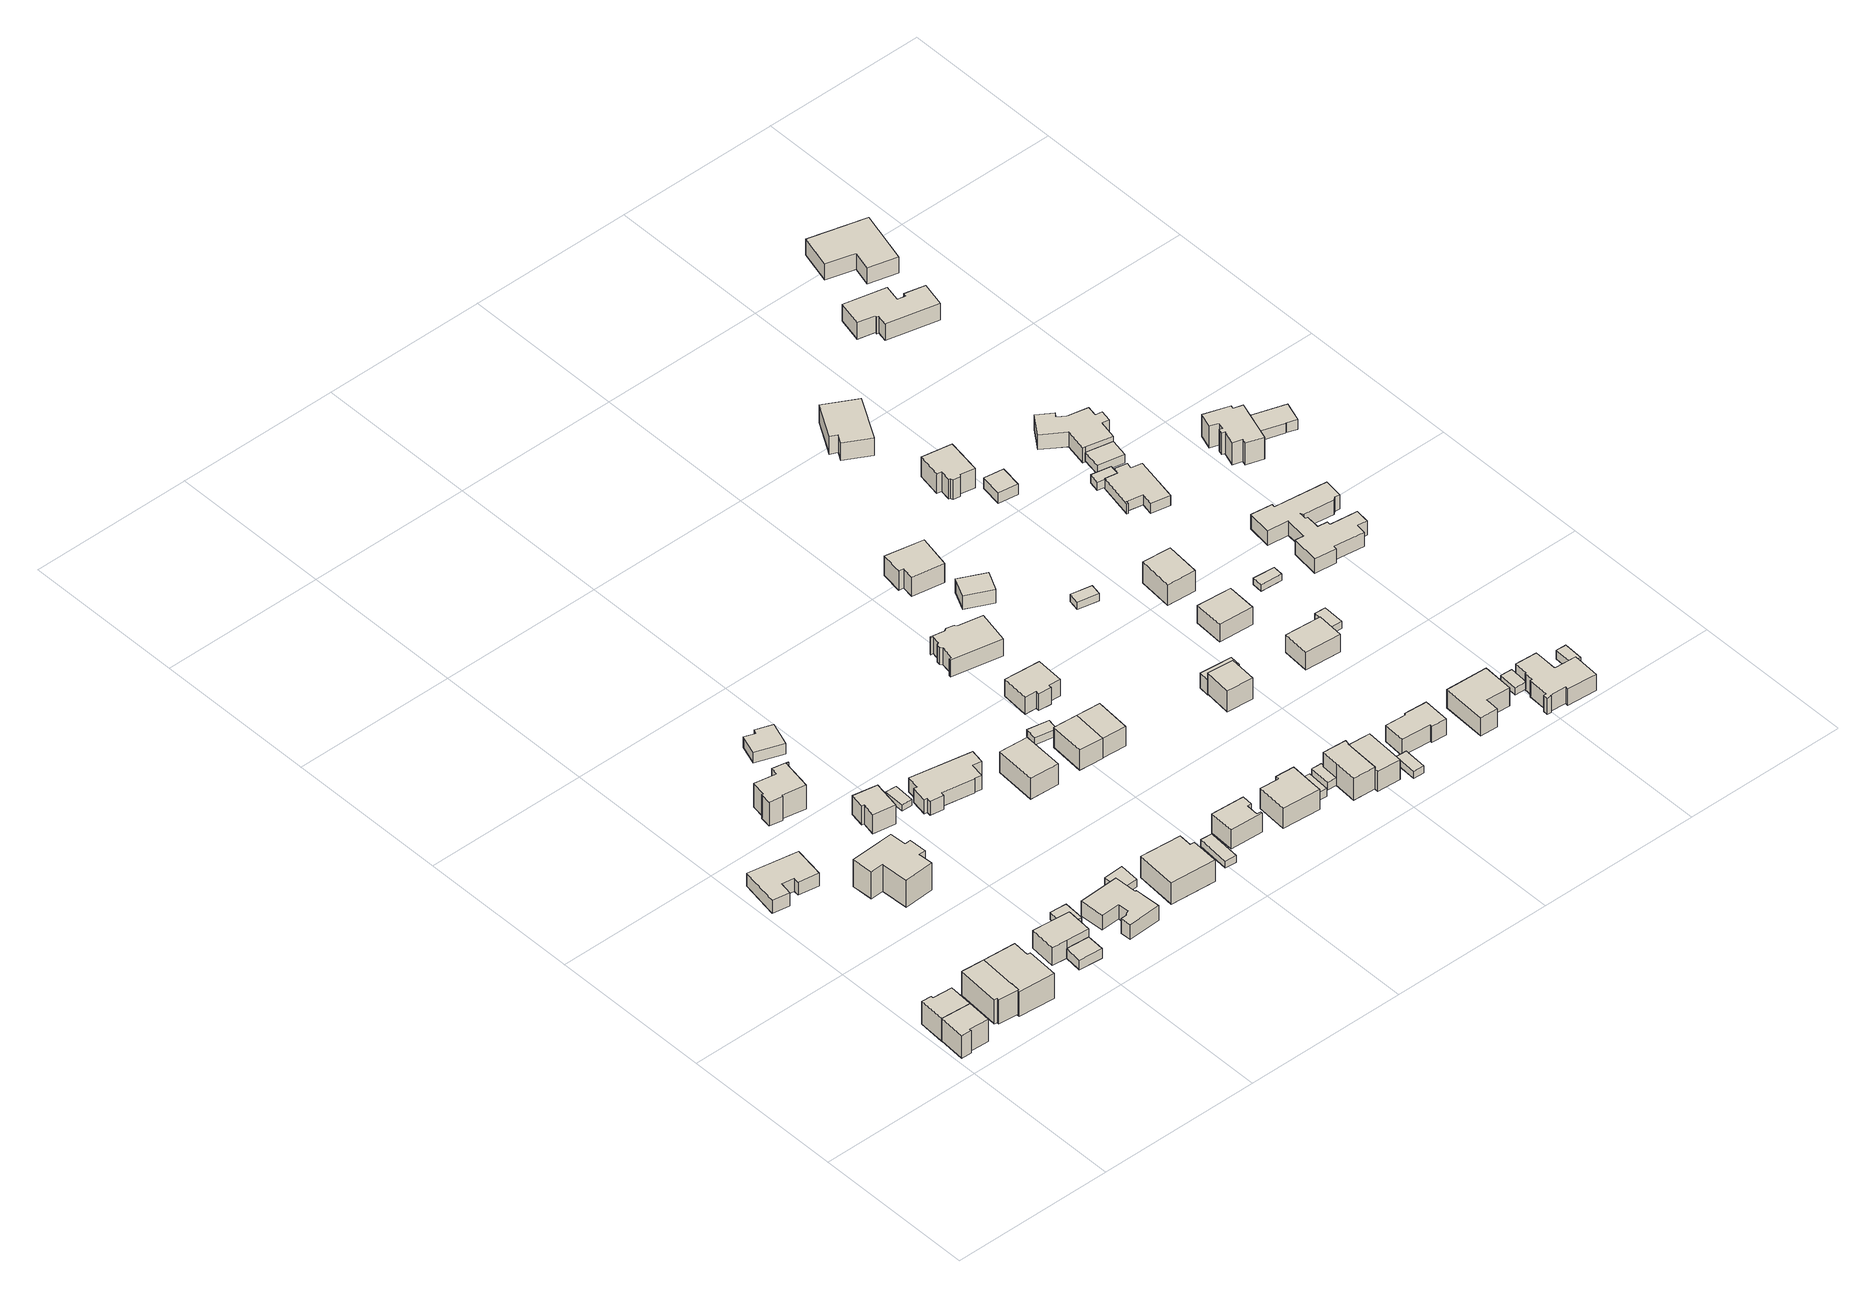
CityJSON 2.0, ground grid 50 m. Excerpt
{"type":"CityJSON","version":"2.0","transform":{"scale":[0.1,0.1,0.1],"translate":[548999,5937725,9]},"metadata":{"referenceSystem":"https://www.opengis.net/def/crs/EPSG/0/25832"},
"CityObjects":{
"building1":{"type":"Building","attributes":{"Gemeindeschluessel":"02200227","Geometrietyp2DReferenz":"3000","BezugspunktDach":"2000","function":"31001_1010","measuredHeight":11.32,"storeysAboveGround":1},"address":[{"country":"Germany","locality":"Hamburg","thoroughfareNumber":"87a","thoroughfareName":"Rheingoldweg","postcode":"22559"}],"geometry":[{"type":"Solid","lod":"1","boundaries":[[[[0,1,2,3,4,5]],[[6,7,8,9,10,11]],[[4,6,11,5]],[[3,7,6,4]],[[2,8,7,3]],[[1,9,8,2]],[[0,10,9,1]],[[5,11,10,0]]]]}]},
"building2":{"type":"Building","attributes":{"Gemeindeschluessel":"02200227","Geometrietyp2DReferenz":"3000","BezugspunktDach":"2000","function":"31001_1010","measuredHeight":11.31,"storeysAboveGround":1},"address":[{"country":"Germany","locality":"Hamburg","thoroughfareNumber":"87","thoroughfareName":"Rheingoldweg","postcode":"22559"}],"geometry":[{"type":"Solid","lod":"1","boundaries":[[[[12,13,14,15,16,17]],[[9,18,19,20,21,10]],[[16,9,10,17]],[[15,18,9,16]],[[14,19,18,15]],[[13,20,19,14]],[[12,21,20,13]],[[17,10,21,12]]]]}]},
"building3":{"type":"Building","attributes":{"Gemeindeschluessel":"02200227","Geometrietyp2DReferenz":"3000","BezugspunktDach":"2000","function":"31001_1010","measuredHeight":8.29,"storeysAboveGround":2},"address":[{"country":"Germany","locality":"Hamburg","thoroughfareNumber":"85","thoroughfareName":"Rheingoldweg","postcode":"22559"}],"geometry":[{"type":"Solid","lod":"1","boundaries":[[[[22,23,24,25,26,27,28,29,30,31]],[[32,33,34,35,36,37,38,39,40,41]],[[30,32,41,31]],[[29,33,32,30]],[[28,34,33,29]],[[27,35,34,28]],[[26,36,35,27]],[[25,37,36,26]],[[24,38,37,25]],[[23,39,38,24]],[[22,40,39,23]],[[31,41,40,22]]]]}]},
"building4":{"type":"Building","attributes":{"Gemeindeschluessel":"02200227","Geometrietyp2DReferenz":"3000","BezugspunktDach":"2000","function":"31001_1010","measuredHeight":8.55,"storeysAboveGround":2},"address":[{"country":"Germany","locality":"Hamburg","thoroughfareNumber":"85a","thoroughfareName":"Rheingoldweg","postcode":"22559"}],"geometry":[{"type":"Solid","lod":"1","boundaries":[[[[42,43,44,45,46,47,48,49,50,51]],[[38,37,36,35,34,52,53,54,55,56]],[[50,38,56,51]],[[49,37,38,50]],[[48,36,37,49]],[[47,35,36,48]],[[46,34,35,47]],[[45,52,34,46]],[[44,53,52,45]],[[43,54,53,44]],[[42,55,54,43]],[[51,56,55,42]]]]}]},
"building5":{"type":"Building","attributes":{"Gemeindeschluessel":"02200227","Geometrietyp2DReferenz":"3000","BezugspunktDach":"2000","function":"31001_1010","measuredHeight":5.86,"storeysAboveGround":1},"address":[{"country":"Germany","locality":"Hamburg","thoroughfareNumber":"86","thoroughfareName":"Rheingoldweg","postcode":"22559"}],"geometry":[{"type":"Solid","lod":"1","boundaries":[[[[57,58,59,60,61,62,63,64]],[[65,66,67,68,69,70,71,72]],[[63,65,72,64]],[[62,66,65,63]],[[61,67,66,62]],[[60,68,67,61]],[[59,69,68,60]],[[58,70,69,59]],[[57,71,70,58]],[[64,72,71,57]]]]}]},
"building6":{"type":"Building","attributes":{"Gemeindeschluessel":"02200227","Geometrietyp2DReferenz":"3000","BezugspunktDach":"2000","function":"31001_1010","measuredHeight":10.45,"storeysAboveGround":2},"address":[{"country":"Germany","locality":"Hamburg","thoroughfareNumber":"84","thoroughfareName":"Rheingoldweg","postcode":"22559"}],"geometry":[{"type":"Solid","lod":"1","boundaries":[[[[73,74,75,76,77,78,79,80,81,82]],[[83,84,85,86,87,88,89,90,91,92]],[[81,83,92,82]],[[80,84,83,81]],[[79,85,84,80]],[[78,86,85,79]],[[77,87,86,78]],[[76,88,87,77]],[[75,89,88,76]],[[74,90,89,75]],[[73,91,90,74]],[[82,92,91,73]]]]}]},
"building7":{"type":"Building","attributes":{"Gemeindeschluessel":"02200227","Geometrietyp2DReferenz":"3000","BezugspunktDach":"2000","function":"31001_1010","measuredHeight":3.33,"storeysAboveGround":1},"address":[{"country":"Germany","locality":"Hamburg","thoroughfareName":"Rheingoldweg","postcode":"22559"}],"geometry":[{"type":"Solid","lod":"1","boundaries":[[[[93,94,95,96]],[[97,98,99,100]],[[95,97,100,96]],[[94,98,97,95]],[[93,99,98,94]],[[96,100,99,93]]]]}]},
"building8":{"type":"Building","attributes":{"Gemeindeschluessel":"02200227","Geometrietyp2DReferenz":"3000","BezugspunktDach":"2000","function":"31001_1010","measuredHeight":8.86,"storeysAboveGround":1},"address":[{"country":"Germany","locality":"Hamburg","thoroughfareNumber":"83","thoroughfareName":"Rheingoldweg","postcode":"22559"}],"geometry":[{"type":"Solid","lod":"1","boundaries":[[[[101,102,103,94,93,104]],[[105,106,107,108,109,110]],[[93,105,110,104]],[[94,106,105,93]],[[103,107,106,94]],[[102,108,107,103]],[[101,109,108,102]],[[104,110,109,101]]]]}]},
"building9":{"type":"Building","attributes":{"Gemeindeschluessel":"02200227","Geometrietyp2DReferenz":"3000","BezugspunktDach":"2000","function":"31001_1010","measuredHeight":10.92,"storeysAboveGround":1},"address":[{"country":"Germany","locality":"Hamburg","thoroughfareNumber":"2","thoroughfareName":"Schulauer Moorweg","postcode":"22559"}],"geometry":[{"type":"Solid","lod":"1","boundaries":[[[[111,112,113,114,115,116,117,118,119,120,121,122]],[[123,124,125,126,127,128,129,130,131,132,133,134]],[[121,123,134,122]],[[120,124,123,121]],[[119,125,124,120]],[[118,126,125,119]],[[117,127,126,118]],[[116,128,127,117]],[[115,129,128,116]],[[114,130,129,115]],[[113,131,130,114]],[[112,132,131,113]],[[111,133,132,112]],[[122,134,133,111]]]]}]},
"building10":{"type":"Building","attributes":{"Gemeindeschluessel":"02200227","Geometrietyp2DReferenz":"3000","BezugspunktDach":"2000","function":"31001_2460","measuredHeight":2.44,"storeysAboveGround":1},"address":[{"country":"Germany","locality":"Hamburg","thoroughfareName":"Rheingoldweg","postcode":"22559"}],"geometry":[{"type":"Solid","lod":"1","boundaries":[[[[135,136,137,138,139,140]],[[141,142,143,144,145,146]],[[139,141,146,140]],[[138,142,141,139]],[[137,143,142,138]],[[136,144,143,137]],[[135,145,144,136]],[[140,146,145,135]]]]}]},
"building11":{"type":"Building","attributes":{"Gemeindeschluessel":"02200227","Geometrietyp2DReferenz":"3000","BezugspunktDach":"2000","function":"31001_1010","measuredHeight":8.9,"storeysAboveGround":1},"address":[{"country":"Germany","locality":"Hamburg","thoroughfareNumber":"84a","thoroughfareName":"Rheingoldweg","postcode":"22559"}],"geometry":[{"type":"Solid","lod":"1","boundaries":[[[[147,148,149,150,151,152]],[[153,154,155,156,157,158]],[[151,153,158,152]],[[150,154,153,151]],[[149,155,154,150]],[[148,156,155,149]],[[147,157,156,148]],[[152,158,157,147]]]]}]},
"building12":{"type":"Building","attributes":{"Gemeindeschluessel":"02200227","Geometrietyp2DReferenz":"3000","BezugspunktDach":"2000","function":"31001_1010","measuredHeight":7.44,"storeysAboveGround":1},"address":[{"country":"Germany","locality":"Hamburg","thoroughfareNumber":"81","thoroughfareName":"Rheingoldweg","postcode":"22559"}],"geometry":[{"type":"Solid","lod":"1","boundaries":[[[[159,160,161,162,163,164,165,166,167,168,169,170,171]],[[172,173,174,175,176,177,178,179,180,181,182,183,184]],[[170,172,184,171]],[[169,173,172,170]],[[168,174,173,169]],[[167,175,174,168]],[[166,176,175,167]],[[165,177,176,166]],[[164,178,177,165]],[[163,179,178,164]],[[162,180,179,163]],[[161,181,180,162]],[[160,182,181,161]],[[159,183,182,160]],[[171,184,183,159]]]]}]},
"building13":{"type":"Building","attributes":{"Gemeindeschluessel":"02200227","Geometrietyp2DReferenz":"3000","BezugspunktDach":"2000","function":"31001_2460","measuredHeight":2.23,"storeysAboveGround":1},"address":[{"country":"Germany","locality":"Hamburg","thoroughfareName":"Rheingoldweg","postcode":"22559"}],"geometry":[{"type":"Solid","lod":"1","boundaries":[[[[185,186,187,188]],[[189,190,191,192]],[[187,189,192,188]],[[186,190,189,187]],[[185,191,190,186]],[[188,192,191,185]]]]}]},
"building14":{"type":"Building","attributes":{"Gemeindeschluessel":"02200227","Geometrietyp2DReferenz":"3000","BezugspunktDach":"2000","function":"31001_1010","measuredHeight":4.55,"storeysAboveGround":1},"address":[{"country":"Germany","locality":"Hamburg","thoroughfareNumber":"4","thoroughfareName":"Schulauer Moorweg","postcode":"22559"}],"geometry":[{"type":"Solid","lod":"1","boundaries":[[[[193,194,195,196,197,198]],[[199,200,201,202,203,204]],[[197,199,204,198]],[[196,200,199,197]],[[195,201,200,196]],[[194,202,201,195]],[[193,203,202,194]],[[198,204,203,193]]]]}]},
"building15":{"type":"Building","attributes":{"Gemeindeschluessel":"02200227","Geometrietyp2DReferenz":"3000","BezugspunktDach":"2000","function":"31001_2460","measuredHeight":2.63,"storeysAboveGround":1},"address":[{"country":"Germany","locality":"Hamburg","thoroughfareName":"Rheingoldweg","postcode":"22559"}],"geometry":[{"type":"Solid","lod":"1","boundaries":[[[[205,206,207,208,209,210]],[[211,212,213,214,215,216]],[[209,211,216,210]],[[208,212,211,209]],[[207,213,212,208]],[[206,214,213,207]],[[205,215,214,206]],[[210,216,215,205]]]]}]},
"building16":{"type":"Building","attributes":{"Gemeindeschluessel":"02200227","Geometrietyp2DReferenz":"3000","BezugspunktDach":"2000","function":"31001_1010","measuredHeight":7.35,"storeysAboveGround":1},"address":[{"country":"Germany","locality":"Hamburg","thoroughfareNumber":"82","thoroughfareName":"Rheingoldweg","postcode":"22559"}],"geometry":[{"type":"Solid","lod":"1","boundaries":[[[[217,218,219,220,221,222,223,224,225,226,227,228,229,230]],[[231,232,233,234,235,236,237,238,239,240,241,242,243,244]],[[229,231,244,230]],[[228,232,231,229]],[[227,233,232,228]],[[226,234,233,227]],[[225,235,234,226]],[[224,236,235,225]],[[223,237,236,224]],[[222,238,237,223]],[[221,239,238,222]],[[220,240,239,221]],[[219,241,240,220]],[[218,242,241,219]],[[217,243,242,218]],[[230,244,243,217]]]]}]},
"building17":{"type":"Building","attributes":{"Gemeindeschluessel":"02200227","Geometrietyp2DReferenz":"3000","BezugspunktDach":"2000","function":"31001_1010","measuredHeight":9.92,"storeysAboveGround":1},"address":[{"country":"Germany","locality":"Hamburg","thoroughfareNumber":"79","thoroughfareName":"Rheingoldweg","postcode":"22559"}],"geometry":[{"type":"Solid","lod":"1","boundaries":[[[[245,246,247,248,249,250]],[[251,252,253,254,255,256]],[[249,251,256,250]],[[248,252,251,249]],[[247,253,252,248]],[[246,254,253,247]],[[245,255,254,246]],[[250,256,255,245]]]]}]},
"building18":{"type":"Building","attributes":{"Gemeindeschluessel":"02200227","Geometrietyp2DReferenz":"3000","BezugspunktDach":"2000","function":"31001_1010","measuredHeight":9.4,"storeysAboveGround":1},"address":[{"country":"Germany","locality":"Hamburg","thoroughfareNumber":"80a","thoroughfareName":"Rheingoldweg","postcode":"22559"}],"geometry":[{"type":"Solid","lod":"1","boundaries":[[[[257,258,259,260]],[[261,262,263,264]],[[259,261,264,260]],[[258,262,261,259]],[[257,263,262,258]],[[260,264,263,257]]]]}]},
"building19":{"type":"Building","attributes":{"Gemeindeschluessel":"02200227","Geometrietyp2DReferenz":"3000","BezugspunktDach":"2000","function":"31001_2460","measuredHeight":2.31,"storeysAboveGround":1},"address":[{"country":"Germany","locality":"Hamburg","thoroughfareName":"Rheingoldweg","postcode":"22559"}],"geometry":[{"type":"Solid","lod":"1","boundaries":[[[[265,266,267,268]],[[269,270,271,272]],[[267,269,272,268]],[[266,270,269,267]],[[265,271,270,266]],[[268,272,271,265]]]]}]},
"building20":{"type":"Building","attributes":{"Gemeindeschluessel":"02200227","Geometrietyp2DReferenz":"3000","BezugspunktDach":"2000","function":"31001_1010","measuredHeight":9.33,"storeysAboveGround":1},"address":[{"country":"Germany","locality":"Hamburg","thoroughfareNumber":"77","thoroughfareName":"Rheingoldweg","postcode":"22559"}],"geometry":[{"type":"Solid","lod":"1","boundaries":[[[[273,274,275,276,277,278,279,280]],[[281,282,283,284,285,286,287,288]],[[279,281,288,280]],[[278,282,281,279]],[[277,283,282,278]],[[276,284,283,277]],[[275,285,284,276]],[[274,286,285,275]],[[273,287,286,274]],[[280,288,287,273]]]]}]},
"building21":{"type":"Building","attributes":{"Gemeindeschluessel":"02200227","Geometrietyp2DReferenz":"3000","BezugspunktDach":"2000","function":"31001_1010","measuredHeight":9.52,"storeysAboveGround":1},"address":[{"country":"Germany","locality":"Hamburg","thoroughfareNumber":"1b","thoroughfareName":"Rienziweg","postcode":"22559"}],"geometry":[{"type":"Solid","lod":"1","boundaries":[[[[289,290,291,292]],[[293,294,295,296]],[[291,293,296,292]],[[290,294,293,291]],[[289,295,294,290]],[[292,296,295,289]]]]}]},
"building22":{"type":"Building","attributes":{"Gemeindeschluessel":"02200227","Geometrietyp2DReferenz":"3000","BezugspunktDach":"2000","function":"31001_2460","measuredHeight":2.41,"storeysAboveGround":1},"address":[{"country":"Germany","locality":"Hamburg","thoroughfareName":"Rienziweg","postcode":"22559"}],"geometry":[{"type":"Solid","lod":"1","boundaries":[[[[297,298,299,300]],[[301,302,303,304]],[[299,301,304,300]],[[298,302,301,299]],[[297,303,302,298]],[[300,304,303,297]]]]}]},
"building23":{"type":"Building","attributes":{"Gemeindeschluessel":"02200227","Geometrietyp2DReferenz":"3000","BezugspunktDach":"2000","function":"31001_1010","measuredHeight":9.18,"storeysAboveGround":1},"address":[{"country":"Germany","locality":"Hamburg","thoroughfareNumber":"1a","thoroughfareName":"Rienziweg","postcode":"22559"}],"geometry":[{"type":"Solid","lod":"1","boundaries":[[[[305,306,307,308]],[[309,310,294,293]],[[307,309,293,308]],[[306,310,309,307]],[[305,294,310,306]],[[308,293,294,305]]]]}]},
"building24":{"type":"Building","attributes":{"Gemeindeschluessel":"02200227","Geometrietyp2DReferenz":"3000","BezugspunktDach":"2000","function":"31001_1010","measuredHeight":7.95,"storeysAboveGround":1},"address":[{"country":"Germany","locality":"Hamburg","thoroughfareNumber":"1","thoroughfareName":"Rienziweg","postcode":"22559"}],"geometry":[{"type":"Solid","lod":"1","boundaries":[[[[311,312,313,314,315,316,317,318]],[[319,320,321,322,323,324,325,326]],[[317,319,326,318]],[[316,320,319,317]],[[315,321,320,316]],[[314,322,321,315]],[[313,323,322,314]],[[312,324,323,313]],[[311,325,324,312]],[[318,326,325,311]]]]}]},
"building25":{"type":"Building","attributes":{"Gemeindeschluessel":"02200227","Geometrietyp2DReferenz":"3000","BezugspunktDach":"2000","function":"31001_1010","measuredHeight":9.54,"storeysAboveGround":1},"address":[{"country":"Germany","locality":"Hamburg","thoroughfareNumber":"75","thoroughfareName":"Rheingoldweg","postcode":"22559"}],"geometry":[{"type":"Solid","lod":"1","boundaries":[[[[327,328,329,330,331,332,333]],[[334,335,336,337,338,339,340]],[[332,334,340,333]],[[331,335,334,332]],[[330,336,335,331]],[[329,337,336,330]],[[328,338,337,329]],[[327,339,338,328]],[[333,340,339,327]]]]}]},
"building26":{"type":"Building","attributes":{"Gemeindeschluessel":"02200227","Geometrietyp2DReferenz":"3000","BezugspunktDach":"2000","function":"31001_1010","measuredHeight":8.38,"storeysAboveGround":1},"address":[{"country":"Germany","locality":"Hamburg","thoroughfareNumber":"3b","thoroughfareName":"Rienziweg","postcode":"22559"}],"geometry":[{"type":"Solid","lod":"1","boundaries":[[[[341,342,343,344,345,346,347,348,349,350,351,352,353,354,355,356]],[[357,358,359,360,361,362,363,364,365,366,367,368,369,370,371,372]],[[355,357,372,356]],[[354,358,357,355]],[[353,359,358,354]],[[352,360,359,353]],[[351,361,360,352]],[[350,362,361,351]],[[349,363,362,350]],[[348,364,363,349]],[[347,365,364,348]],[[346,366,365,347]],[[345,367,366,346]],[[344,368,367,345]],[[343,369,368,344]],[[342,370,369,343]],[[341,371,370,342]],[[356,372,371,341]]]]}]},
"building27":{"type":"Building","attributes":{"Gemeindeschluessel":"02200227","Geometrietyp2DReferenz":"3000","BezugspunktDach":"2000","function":"31001_2460","measuredHeight":2.69,"storeysAboveGround":1},"address":[{"country":"Germany","locality":"Hamburg","thoroughfareName":"Rheingoldweg","postcode":"22559"}],"geometry":[{"type":"Solid","lod":"1","boundaries":[[[[373,374,375,376]],[[377,378,379,380]],[[375,377,380,376]],[[374,378,377,375]],[[373,379,378,374]],[[376,380,379,373]]]]}]},
"building28":{"type":"Building","attributes":{"Gemeindeschluessel":"02200227","Geometrietyp2DReferenz":"3000","BezugspunktDach":"2000","function":"31001_2460","measuredHeight":2.68,"storeysAboveGround":1},"address":[{"country":"Germany","locality":"Hamburg","thoroughfareName":"Rheingoldweg","postcode":"22559"}],"geometry":[{"type":"Solid","lod":"1","boundaries":[[[[381,382,383,384,385,386]],[[387,388,389,390,391,392]],[[385,387,392,386]],[[384,388,387,385]],[[383,389,388,384]],[[382,390,389,383]],[[381,391,390,382]],[[386,392,391,381]]]]}]},
"building29":{"type":"Building","attributes":{"Gemeindeschluessel":"02200227","Geometrietyp2DReferenz":"3000","BezugspunktDach":"2000","function":"31001_1010","measuredHeight":9.81,"storeysAboveGround":1},"address":[{"country":"Germany","locality":"Hamburg","thoroughfareNumber":"73a","thoroughfareName":"Rheingoldweg","postcode":"22559"}],"geometry":[{"type":"Solid","lod":"1","boundaries":[[[[393,394,395,396,397,398,399,400,401]],[[402,403,404,405,406,407,408,409,410]],[[400,402,410,401]],[[399,403,402,400]],[[398,404,403,399]],[[397,405,404,398]],[[396,406,405,397]],[[395,407,406,396]],[[394,408,407,395]],[[393,409,408,394]],[[401,410,409,393]]]]}]},
"building30":{"type":"Building","attributes":{"Gemeindeschluessel":"02200227","Geometrietyp2DReferenz":"3000","BezugspunktDach":"2000","function":"31001_1010","measuredHeight":9.83,"storeysAboveGround":1},"address":[{"country":"Germany","locality":"Hamburg","thoroughfareNumber":"73","thoroughfareName":"Rheingoldweg","postcode":"22559"}],"geometry":[{"type":"MultiSurface","lod":"1","boundaries":[[[411,412,413,414,415,416,415,417,418,419]],[[420,421,422,423,422,424,425,426,427,428]],[[418,420,428,419]],[[417,421,420,418]],[[415,422,421,417]],[[416,423,422,415]],[[414,424,422,415]],[[413,425,424,414]],[[412,426,425,413]],[[411,427,426,412]],[[419,428,427,411]]]}]},
"building31":{"type":"Building","attributes":{"Gemeindeschluessel":"02200227","Geometrietyp2DReferenz":"3000","BezugspunktDach":"2000","function":"31001_1010","measuredHeight":8.99,"storeysAboveGround":1},"address":[{"country":"Germany","locality":"Hamburg","thoroughfareNumber":"5","thoroughfareName":"Rienziweg","postcode":"22559"}],"geometry":[{"type":"Solid","lod":"1","boundaries":[[[[429,430,431,432,433,434]],[[435,436,437,438,439,440]],[[433,435,440,434]],[[432,436,435,433]],[[431,437,436,432]],[[430,438,437,431]],[[429,439,438,430]],[[434,440,439,429]]]]}]},
"building32":{"type":"Building","attributes":{"Gemeindeschluessel":"02200227","Geometrietyp2DReferenz":"3000","BezugspunktDach":"2000","function":"31001_2460","measuredHeight":5.89,"storeysAboveGround":1},"address":[{"country":"Germany","locality":"Hamburg","thoroughfareName":"Rienziweg","postcode":"22559"}],"geometry":[{"type":"Solid","lod":"1","boundaries":[[[[441,442,443,444]],[[445,446,447,448]],[[443,445,448,444]],[[442,446,445,443]],[[441,447,446,442]],[[444,448,447,441]]]]}]},
"building33":{"type":"Building","attributes":{"Gemeindeschluessel":"02200227","Geometrietyp2DReferenz":"3000","BezugspunktDach":"2000","function":"31001_1010","measuredHeight":9.64,"storeysAboveGround":1},"address":[{"country":"Germany","locality":"Hamburg","thoroughfareNumber":"70","thoroughfareName":"Rheingoldweg","postcode":"22559"}],"geometry":[{"type":"Solid","lod":"1","boundaries":[[[[449,450,451,452]],[[453,454,455,456]],[[451,453,456,452]],[[450,454,453,451]],[[449,455,454,450]],[[452,456,455,449]]]]}]},
"building34":{"type":"Building","attributes":{"Gemeindeschluessel":"02200227","Geometrietyp2DReferenz":"3000","BezugspunktDach":"2000","function":"31001_2460","measuredHeight":2.74,"storeysAboveGround":1},"address":[{"country":"Germany","locality":"Hamburg","thoroughfareName":"Rheingoldweg","postcode":"22559"}],"geometry":[{"type":"Solid","lod":"1","boundaries":[[[[457,458,459,460,461,462]],[[463,464,465,466,467,468]],[[461,463,468,462]],[[460,464,463,461]],[[459,465,464,460]],[[458,466,465,459]],[[457,467,466,458]],[[462,468,467,457]]]]}]},
"building35":{"type":"Building","attributes":{"Gemeindeschluessel":"02200227","Geometrietyp2DReferenz":"3000","BezugspunktDach":"2000","function":"31001_2460","measuredHeight":2.48,"storeysAboveGround":1},"address":[{"country":"Germany","locality":"Hamburg","thoroughfareName":"Rheingoldweg","postcode":"22559"}],"geometry":[{"type":"Solid","lod":"1","boundaries":[[[[469,470,471,472]],[[473,474,475,476]],[[471,473,476,472]],[[470,474,473,471]],[[469,475,474,470]],[[472,476,475,469]]]]}]},
"building36":{"type":"Building","attributes":{"Gemeindeschluessel":"02200227","Geometrietyp2DReferenz":"3000","BezugspunktDach":"2000","function":"31001_2460","measuredHeight":5.28,"storeysAboveGround":1},"address":[{"country":"Germany","locality":"Hamburg","thoroughfareName":"Rheingoldweg","postcode":"22559"}],"geometry":[{"type":"Solid","lod":"1","boundaries":[[[[477,478,479,480,481,482]],[[483,484,485,486,487,488]],[[481,483,488,482]],[[480,484,483,481]],[[479,485,484,480]],[[478,486,485,479]],[[477,487,486,478]],[[482,488,487,477]]]]}]},
"building37":{"type":"Building","attributes":{"Gemeindeschluessel":"02200227","Geometrietyp2DReferenz":"3000","BezugspunktDach":"2000","function":"31001_2460","measuredHeight":2.55,"storeysAboveGround":1},"address":[{"country":"Germany","locality":"Hamburg","thoroughfareName":"Rienziweg","postcode":"22559"}],"geometry":[{"type":"Solid","lod":"1","boundaries":[[[[489,490,491,492]],[[493,494,495,496]],[[491,493,496,492]],[[490,494,493,491]],[[489,495,494,490]],[[492,496,495,489]]]]}]},
"building38":{"type":"Building","attributes":{"Gemeindeschluessel":"02200227","Geometrietyp2DReferenz":"3000","BezugspunktDach":"2000","function":"31001_1010","measuredHeight":7.77,"storeysAboveGround":1},"address":[{"country":"Germany","locality":"Hamburg","thoroughfareNumber":"71","thoroughfareName":"Rheingoldweg","postcode":"22559"}],"geometry":[{"type":"Solid","lod":"1","boundaries":[[[[497,498,499,500,501,502,503,504]],[[505,506,507,508,509,510,511,512]],[[503,505,512,504]],[[502,506,505,503]],[[501,507,506,502]],[[500,508,507,501]],[[499,509,508,500]],[[498,510,509,499]],[[497,511,510,498]],[[504,512,511,497]]]]}]},
"building39":{"type":"Building","attributes":{"Gemeindeschluessel":"02200227","Geometrietyp2DReferenz":"3000","BezugspunktDach":"2000","function":"31001_1010","measuredHeight":8.12,"storeysAboveGround":1},"address":[{"country":"Germany","locality":"Hamburg","thoroughfareNumber":"2","thoroughfareName":"Rienziweg","postcode":"22559"}],"geometry":[{"type":"Solid","lod":"1","boundaries":[[[[513,514,515,516]],[[517,518,519,520]],[[515,517,520,516]],[[514,518,517,515]],[[513,519,518,514]],[[516,520,519,513]]]]}]},
"building40":{"type":"Building","attributes":{"Gemeindeschluessel":"02200227","Geometrietyp2DReferenz":"3000","BezugspunktDach":"2000","function":"31001_1010","measuredHeight":7.96,"storeysAboveGround":1},"address":[{"country":"Germany","locality":"Hamburg","thoroughfareNumber":"70a","thoroughfareName":"Rheingoldweg","postcode":"22559"}],"geometry":[{"type":"Solid","lod":"1","boundaries":[[[[521,522,523,524]],[[525,526,527,528]],[[523,525,528,524]],[[522,526,525,523]],[[521,527,526,522]],[[524,528,527,521]]]]}]},
"building41":{"type":"Building","attributes":{"Gemeindeschluessel":"02200227","Geometrietyp2DReferenz":"3000","BezugspunktDach":"2000","function":"31001_1010","measuredHeight":10.26,"storeysAboveGround":1},"address":[{"country":"Germany","locality":"Hamburg","thoroughfareNumber":"4a","thoroughfareName":"Rienziweg","postcode":"22559"}],"geometry":[{"type":"Solid","lod":"1","boundaries":[[[[529,530,531,532]],[[533,534,535,536]],[[531,533,536,532]],[[530,534,533,531]],[[529,535,534,530]],[[532,536,535,529]]]]}]},
"building42":{"type":"Building","attributes":{"Gemeindeschluessel":"02200227","Geometrietyp2DReferenz":"3000","BezugspunktDach":"2000","function":"31001_1010","measuredHeight":8.9,"storeysAboveGround":1},"address":[{"country":"Germany","locality":"Hamburg","thoroughfareNumber":"69","thoroughfareName":"Rheingoldweg","postcode":"22559"}],"geometry":[{"type":"Solid","lod":"1","boundaries":[[[[537,538,539,540,541,542]],[[543,544,545,546,547,548]],[[541,543,548,542]],[[540,544,543,541]],[[539,545,544,540]],[[538,546,545,539]],[[537,547,546,538]],[[542,548,547,537]]]]}]},
"building43":{"type":"Building","attributes":{"Gemeindeschluessel":"02200227","Geometrietyp2DReferenz":"3000","BezugspunktDach":"2000","function":"31001_1010","measuredHeight":8.63,"storeysAboveGround":1},"address":[{"country":"Germany","locality":"Hamburg","thoroughfareNumber":"7","thoroughfareName":"Rienziweg","postcode":"22559"}],"geometry":[{"type":"Solid","lod":"1","boundaries":[[[[549,550,551,552,553,554,555,556,557,558]],[[559,560,561,562,563,564,565,566,567,568]],[[557,559,568,558]],[[556,560,559,557]],[[555,561,560,556]],[[554,562,561,555]],[[553,563,562,554]],[[552,564,563,553]],[[551,565,564,552]],[[550,566,565,551]],[[549,567,566,550]],[[558,568,567,549]]]]}]},
"building44":{"type":"Building","attributes":{"Gemeindeschluessel":"02200227","Geometrietyp2DReferenz":"3000","BezugspunktDach":"2000","function":"31001_1100","measuredHeight":8.14,"storeysAboveGround":1},"address":[{"country":"Germany","locality":"Hamburg","thoroughfareNumber":"10","thoroughfareName":"Rienziweg","postcode":"22559"}],"geometry":[{"type":"Solid","lod":"1","boundaries":[[[[569,570,571,572,573,574]],[[575,576,577,578,579,580]],[[573,575,580,574]],[[572,576,575,573]],[[571,577,576,572]],[[570,578,577,571]],[[569,579,578,570]],[[574,580,579,569]]]]}]},
"building45":{"type":"Building","attributes":{"Gemeindeschluessel":"02200227","Geometrietyp2DReferenz":"3000","BezugspunktDach":"2000","function":"31001_2460","measuredHeight":2.47,"storeysAboveGround":1},"address":[{"country":"Germany","locality":"Hamburg","thoroughfareName":"Rheingoldweg","postcode":"22559"}],"geometry":[{"type":"Solid","lod":"1","boundaries":[[[[581,582,583,584]],[[585,586,587,588]],[[583,585,588,584]],[[582,586,585,583]],[[581,587,586,582]],[[584,588,587,581]]]]}]},
"building46":{"type":"Building","attributes":{"Gemeindeschluessel":"02200227","Geometrietyp2DReferenz":"3000","BezugspunktDach":"2000","function":"31001_2460","measuredHeight":4.33,"storeysAboveGround":1},"address":[{"country":"Germany","locality":"Hamburg","thoroughfareName":"Rienziweg","postcode":"22559"}],"geometry":[{"type":"Solid","lod":"1","boundaries":[[[[589,590,591,592]],[[593,594,595,596]],[[591,593,596,592]],[[590,594,593,591]],[[589,595,594,590]],[[592,596,595,589]]]]}]},
"building47":{"type":"Building","attributes":{"Gemeindeschluessel":"02200227","Geometrietyp2DReferenz":"3000","BezugspunktDach":"2000","function":"31001_2460","measuredHeight":2.26,"storeysAboveGround":1},"address":[{"country":"Germany","locality":"Hamburg","thoroughfareName":"Rienziweg","postcode":"22559"}],"geometry":[{"type":"Solid","lod":"1","boundaries":[[[[597,598,599,600]],[[601,602,603,604]],[[599,601,604,600]],[[598,602,601,599]],[[597,603,602,598]],[[600,604,603,597]]]]}]},
"building48":{"type":"Building","attributes":{"Gemeindeschluessel":"02200227","Geometrietyp2DReferenz":"3000","BezugspunktDach":"2000","function":"31001_2460","measuredHeight":2.75,"storeysAboveGround":1},"address":[{"country":"Germany","locality":"Hamburg","thoroughfareName":"Rheingoldweg","postcode":"22559"}],"geometry":[{"type":"Solid","lod":"1","boundaries":[[[[605,606,607,608,609,610]],[[611,612,613,614,615,616]],[[609,611,616,610]],[[608,612,611,609]],[[607,613,612,608]],[[606,614,613,607]],[[605,615,614,606]],[[610,616,615,605]]]]}]},
"building49":{"type":"Building","attributes":{"Gemeindeschluessel":"02200227","Geometrietyp2DReferenz":"3000","BezugspunktDach":"2000","function":"31001_1010","measuredHeight":8.27,"storeysAboveGround":1},"address":[{"country":"Germany","locality":"Hamburg","thoroughfareNumber":"67","thoroughfareName":"Rheingoldweg","postcode":"22559"}],"geometry":[{"type":"Solid","lod":"1","boundaries":[[[[617,618,619,620,621,622,623,624,625,626,627,628,629,630,631,632]],[[633,634,635,636,637,638,639,640,641,642,643,644,645,646,647,648]],[[631,633,648,632]],[[630,634,633,631]],[[629,635,634,630]],[[628,636,635,629]],[[627,637,636,628]],[[626,638,637,627]],[[625,639,638,626]],[[624,640,639,625]],[[623,641,640,624]],[[622,642,641,623]],[[621,643,642,622]],[[620,644,643,621]],[[619,645,644,620]],[[618,646,645,619]],[[617,647,646,618]],[[632,648,647,617]]]]}]},
"building50":{"type":"Building","attributes":{"Gemeindeschluessel":"02200227","Geometrietyp2DReferenz":"3000","BezugspunktDach":"2000","function":"31001_2460","measuredHeight":2.73,"storeysAboveGround":1},"address":[{"country":"Germany","locality":"Hamburg","thoroughfareName":"Rienziweg","postcode":"22559"}],"geometry":[{"type":"Solid","lod":"1","boundaries":[[[[649,650,651,652,653,654]],[[655,656,657,658,659,660]],[[653,655,660,654]],[[652,656,655,653]],[[651,657,656,652]],[[650,658,657,651]],[[649,659,658,650]],[[654,660,659,649]]]]}]},
"building51":{"type":"Building","attributes":{"Gemeindeschluessel":"02200227","Geometrietyp2DReferenz":"3000","BezugspunktDach":"2000","function":"31001_1010","measuredHeight":3.43,"storeysAboveGround":1},"address":[{"country":"Germany","locality":"Hamburg","thoroughfareNumber":"6","thoroughfareName":"Rienziweg","postcode":"22559"}],"geometry":[{"type":"Solid","lod":"1","boundaries":[[[[661,662,663,664,665,666,667,668,669,670,671,672]],[[673,674,675,676,677,678,679,680,681,682,683,684]],[[671,673,684,672]],[[670,674,673,671]],[[669,675,674,670]],[[668,676,675,669]],[[667,677,676,668]],[[666,678,677,667]],[[665,679,678,666]],[[664,680,679,665]],[[663,681,680,664]],[[662,682,681,663]],[[661,683,682,662]],[[672,684,683,661]]]]}]},
"building52":{"type":"Building","attributes":{"Gemeindeschluessel":"02200227","Geometrietyp2DReferenz":"3000","BezugspunktDach":"2000","function":"31001_2460","measuredHeight":2.98,"storeysAboveGround":1},"address":[{"country":"Germany","locality":"Hamburg","thoroughfareName":"Rheingoldweg","postcode":"22559"}],"geometry":[{"type":"Solid","lod":"1","boundaries":[[[[685,686,687,688]],[[689,690,691,692]],[[687,689,692,688]],[[686,690,689,687]],[[685,691,690,686]],[[688,692,691,685]]]]}]},
"building53":{"type":"Building","attributes":{"Gemeindeschluessel":"02200227","Geometrietyp2DReferenz":"3000","BezugspunktDach":"2000","function":"31001_2460","measuredHeight":2.85,"storeysAboveGround":1},"address":[{"country":"Germany","locality":"Hamburg","thoroughfareName":"Rienziweg","postcode":"22559"}],"geometry":[{"type":"Solid","lod":"1","boundaries":[[[[693,694,695,696]],[[697,698,699,700]],[[695,697,700,696]],[[694,698,697,695]],[[693,699,698,694]],[[696,700,699,693]]]]}]},
"building54":{"type":"Building","attributes":{"Gemeindeschluessel":"02200227","Geometrietyp2DReferenz":"3000","BezugspunktDach":"2000","function":"31001_1010","measuredHeight":6.49,"storeysAboveGround":2},"address":[{"country":"Germany","locality":"Hamburg","thoroughfareNumber":"8","thoroughfareName":"Rienziweg","postcode":"22559"}],"geometry":[{"type":"Solid","lod":"1","boundaries":[[[[701,702,703,704,705,706,707,708,709,710,711,712,713,714]],[[715,716,717,718,719,720,721,722,723,724,725,726,727,728]],[[713,715,728,714]],[[712,716,715,713]],[[711,717,716,712]],[[710,718,717,711]],[[709,719,718,710]],[[708,720,719,709]],[[707,721,720,708]],[[706,722,721,707]],[[705,723,722,706]],[[704,724,723,705]],[[703,725,724,704]],[[702,726,725,703]],[[701,727,726,702]],[[714,728,727,701]]]]}]},
"building55":{"type":"Building","attributes":{"Gemeindeschluessel":"02200227","Geometrietyp2DReferenz":"3000","BezugspunktDach":"2000","function":"31001_1010","measuredHeight":5.95,"storeysAboveGround":1},"address":[{"country":"Germany","locality":"Hamburg","thoroughfareNumber":"68","thoroughfareName":"Rheingoldweg","postcode":"22559"}],"geometry":[{"type":"Solid","lod":"1","boundaries":[[[[729,730,731,732,733,734,735,736,737,738,739,740,741,742,743,744,745,746,747,748,749,750,751,752,753]],[[754,755,756,757,758,759,760,761,762,763,764,765,766,767,768,769,770,771,772,773,774,775,776,777,778]],[[752,754,778,753]],[[751,755,754,752]],[[750,756,755,751]],[[749,757,756,750]],[[748,758,757,749]],[[747,759,758,748]],[[746,760,759,747]],[[745,761,760,746]],[[744,762,761,745]],[[743,763,762,744]],[[742,764,763,743]],[[741,765,764,742]],[[740,766,765,741]],[[739,767,766,740]],[[738,768,767,739]],[[737,769,768,738]],[[736,770,769,737]],[[735,771,770,736]],[[734,772,771,735]],[[733,773,772,734]],[[732,774,773,733]],[[731,775,774,732]],[[730,776,775,731]],[[729,777,776,730]],[[753,778,777,729]]]]}]},
"building56":{"type":"Building","attributes":{"Gemeindeschluessel":"02200227","Geometrietyp2DReferenz":"3000","BezugspunktDach":"2000","function":"31001_1100","measuredHeight":8.02,"storeysAboveGround":1},"address":[{"country":"Germany","locality":"Hamburg","thoroughfareNumber":"20","thoroughfareName":"Tristanweg","postcode":"22559"}],"geometry":[{"type":"Solid","lod":"1","boundaries":[[[[779,780,781,782,783,784,785,786,787,788,789,790]],[[791,792,793,794,795,796,797,798,799,800,801,802]],[[789,791,802,790]],[[788,792,791,789]],[[787,793,792,788]],[[786,794,793,787]],[[785,795,794,786]],[[784,796,795,785]],[[783,797,796,784]],[[782,798,797,783]],[[781,799,798,782]],[[780,800,799,781]],[[779,801,800,780]],[[790,802,801,779]]]]}]},
"building57":{"type":"Building","attributes":{"Gemeindeschluessel":"02200227","Geometrietyp2DReferenz":"3000","BezugspunktDach":"2000","function":"31001_1010","measuredHeight":7.54,"storeysAboveGround":2},"address":[{"country":"Germany","locality":"Hamburg","thoroughfareNumber":"3","thoroughfareName":"Isoldeweg","postcode":"22559"}],"geometry":[{"type":"Solid","lod":"1","boundaries":[[[[803,804,805,806,807,808,809,810,811,812,813,814,815,816]],[[817,818,819,820,821,822,823,824,825,826,827,828,829,830]],[[815,817,830,816]],[[814,818,817,815]],[[813,819,818,814]],[[812,820,819,813]],[[811,821,820,812]],[[810,822,821,811]],[[809,823,822,810]],[[808,824,823,809]],[[807,825,824,808]],[[806,826,825,807]],[[805,827,826,806]],[[804,828,827,805]],[[803,829,828,804]],[[816,830,829,803]]]]}]},
"building58":{"type":"Building","attributes":{"Gemeindeschluessel":"02200227","Geometrietyp2DReferenz":"3000","BezugspunktDach":"2000","function":"31001_1010","measuredHeight":7.33,"storeysAboveGround":1},"address":[{"country":"Germany","locality":"Hamburg","thoroughfareNumber":"18a","thoroughfareName":"Tristanweg","postcode":"22559"}],"geometry":[{"type":"Solid","lod":"1","boundaries":[[[[831,832,833,834,835,836]],[[837,838,839,840,841,842]],[[835,837,842,836]],[[834,838,837,835]],[[833,839,838,834]],[[832,840,839,833]],[[831,841,840,832]],[[836,842,841,831]]]]}]},
"building59":{"type":"Building","attributes":{"Gemeindeschluessel":"02200227","Geometrietyp2DReferenz":"3000","BezugspunktDach":"2000","function":"31001_2460","measuredHeight":3.3,"storeysAboveGround":1},"address":[{"country":"Germany","locality":"Hamburg","thoroughfareName":"Isoldeweg","postcode":"22559"}],"geometry":[{"type":"Solid","lod":"1","boundaries":[[[[815,843,844,845,846,847]],[[848,849,850,851,852,853]],[[846,848,853,847]],[[845,849,848,846]],[[844,850,849,845]],[[843,851,850,844]],[[815,852,851,843]],[[847,853,852,815]]]]}]}
},
"vertices":[
[15,140,11],[106,134,11],[101,59,11],[40,63,11],[40,56,11],[9,58,11],[40,56,88],[40,63,88],[101,59,88],[106,134,88],[15,140,88],[9,58,88],
[20,222,10],[51,220,10],[50,213,10],[111,209,10],[106,134,10],[15,140,10],[111,209,88],[50,213,88],[51,220,88],[20,222,88],
[168,234,10],[176,233,10],[238,229,10],[230,115,10],[231,115,10],[229,86,10],[225,86,10],[166,91,10],[166,98,10],[158,99,10],[166,98,93],[166,91,93],[225,86,93],[229,86,93],[231,115,93],[230,115,93],[238,229,93],[176,233,93],[168,234,93],[158,99,93],
[334,170,8],[344,170,8],[337,71,8],[225,79,8],[225,86,8],[229,86,8],[231,115,8],[230,115,8],[238,229,8],[338,222,8],[225,79,93],[337,71,93],[344,170,93],[334,170,93],[338,222,93],
[65,772,16],[12,781,16],[33,901,16],[186,874,16],[170,778,16],[107,788,16],[110,805,16],[72,811,16],[110,805,60],[107,788,60],[170,778,60],[186,874,60],[33,901,60],[12,781,60],[65,772,60],[72,811,60],
[290,581,3],[286,665,3],[246,664,3],[242,729,3],[377,736,3],[380,685,3],[399,686,3],[400,631,3],[379,631,3],[382,586,3],[379,631,96],[400,631,96],[399,686,96],[380,685,96],[377,736,96],[242,729,96],[246,664,96],[286,665,96],[290,581,96],[382,586,96],
[458,159,12],[529,154,12],[525,99,12],[453,105,12],[525,99,45],[529,154,45],[458,159,45],[453,105,45],
[419,245,12],[535,235,12],[535,231,12],[412,163,12],[458,159,73],[529,154,73],[535,231,73],[535,235,73],[419,245,73],[412,163,73],
[345,1022,8],[274,1035,8],[273,1030,8],[232,1037,8],[238,1071,8],[243,1070,8],[251,1116,8],[318,1104,8],[322,1127,8],[370,1118,8],[369,1115,8],[362,1116,8],[369,1115,90],[370,1118,90],[322,1127,90],[318,1104,90],[251,1116,90],[243,1070,90],[238,1071,90],[232,1037,90],[273,1030,90],[274,1035,90],[345,1022,90],[362,1116,90],
[535,231,13],[535,235,13],[519,237,13],[524,295,13],[575,291,13],[571,228,13],[575,291,37],[524,295,37],[519,237,37],[535,235,37],[535,231,37],[571,228,37],
[480,901,25],[464,814,25],[396,826,25],[404,868,25],[398,869,25],[406,914,25],[398,869,90],[404,868,90],[396,826,90],[464,814,90],[480,901,90],[406,914,90],
[626,138,9],[643,139,9],[650,145,9],[659,148,9],[657,183,9],[598,180,9],[594,255,9],[716,261,9],[718,261,9],[721,190,9],[725,191,9],[729,111,9],[627,106,9],[729,111,60],[725,191,60],[721,190,60],[718,261,60],[716,261,60],[594,255,60],[598,180,60],[657,183,60],[659,148,60],[650,145,60],[643,139,60],[626,138,60],[627,106,60],
[512,905,23],[545,903,23],[542,840,23],[510,841,23],[542,840,45],[545,903,45],[512,905,45],[510,841,45],
[418,1300,11],[469,1282,11],[443,1209,11],[359,1238,11],[380,1299,11],[413,1287,11],[380,1299,47],[359,1238,47],[443,1209,47],[469,1282,47],[418,1300,47],[413,1287,47],
[775,302,11],[771,241,11],[719,238,11],[718,261,11],[716,261,11],[714,299,11],[716,261,37],[718,261,37],[719,238,37],[771,241,37],[775,302,37],[714,299,37],
[715,767,23],[693,771,23],[693,769,23],[595,787,23],[592,775,23],[552,782,23],[554,794,23],[545,796,23],[554,846,23],[564,844,23],[571,884,23],[758,849,23],[750,806,23],[723,811,23],[750,806,71],[758,849,71],[571,884,71],[564,844,71],[554,846,71],[545,796,71],[554,794,71],[552,782,71],[592,775,71],[595,787,71],[693,769,71],[693,771,71],[715,767,71],[723,811,71],
[806,265,5],[932,255,5],[929,214,5],[943,213,5],[937,128,5],[797,138,5],[937,128,78],[943,213,78],[929,214,78],[932,255,78],[806,265,78],[797,138,78],
[787,661,17],[796,789,17],[884,783,17],[876,656,17],[884,783,88],[796,789,88],[787,661,88],[876,656,88],
[993,245,12],[1028,242,12],[1020,140,12],[985,142,12],[1020,140,35],[1028,242,35],[993,245,35],[985,142,35],
[1047,263,13],[1149,257,13],[1147,224,13],[1134,224,13],[1132,187,13],[1145,186,13],[1145,180,13],[1043,185,13],[1145,180,78],[1145,186,78],[1132,187,78],[1134,224,78],[1147,224,78],[1149,257,78],[1047,263,78],[1043,185,78],
[958,763,22],[1031,758,22],[1022,649,22],[949,655,22],[1022,649,91],[1031,758,91],[958,763,91],[949,655,91],
[934,839,22],[999,827,22],[992,790,22],[927,802,22],[992,790,46],[999,827,46],[934,839,46],[927,802,46],
[1031,758,24],[1104,752,24],[1095,643,24],[1022,649,24],[1095,643,91],[1104,752,91],
[988,984,30],[1099,975,30],[1093,889,30],[1056,892,30],[1055,882,30],[1016,885,30],[1017,896,30],[981,898,30],[1017,896,87],[1016,885,87],[1055,882,87],[1056,892,87],[1093,889,87],[1099,975,87],[988,984,87],[981,898,87],
[1206,256,4],[1265,252,4],[1265,263,4],[1323,259,4],[1317,175,4],[1316,152,4],[1199,161,4],[1316,152,73],[1317,175,73],[1323,259,73],[1265,263,73],[1265,252,73],[1206,256,73],[1199,161,73],
[951,1189,22],[953,1200,22],[961,1205,22],[966,1230,22],[959,1231,22],[960,1235,22],[1003,1227,22],[1010,1232,22],[1034,1227,22],[1038,1220,22],[1114,1205,22],[1093,1105,22],[940,1135,22],[941,1141,22],[948,1140,22],[956,1182,22],[948,1140,80],[941,1141,80],[940,1135,80],[1093,1105,80],[1114,1205,80],[1038,1220,80],[1034,1227,80],[1010,1232,80],[1003,1227,80],[960,1235,80],[959,1231,80],[966,1230,80],[961,1205,80],[953,1200,80],[951,1189,80],[956,1182,80],
[1322,246,10],[1363,243,10],[1358,172,10],[1317,175,10],[1358,172,37],[1363,243,37],[1322,246,37],[1317,175,37],
[1377,251,13],[1408,249,13],[1408,237,13],[1404,237,13],[1401,184,13],[1373,186,13],[1401,184,40],[1404,237,40],[1408,237,40],[1408,249,40],[1377,251,40],[1373,186,40],
[1401,184,14],[1404,237,14],[1408,237,14],[1476,232,14],[1475,220,14],[1472,220,14],[1465,108,14],[1464,108,14],[1396,113,14],[1464,108,89],[1465,108,89],[1472,220,89],[1475,220,89],[1476,232,89],[1408,237,89],[1404,237,89],[1401,184,89],[1396,113,89],
[1463,96,15],[1464,108,15],[1465,108,15],[1472,220,15],[1475,220,15],[1476,232,15],[1540,216,15],[1543,215,15],[1535,91,15],[1543,215,83],[1540,216,83],[1475,220,83],[1476,232,83],[1472,220,83],[1465,108,83],[1464,108,83],[1463,96,83],[1535,91,83],
[1072,1430,18],[1078,1467,18],[1063,1470,18],[1074,1536,18],[1190,1514,18],[1169,1413,18],[1190,1514,84],[1074,1536,84],[1063,1470,84],[1078,1467,84],[1072,1430,84],[1169,1413,84],
[1164,1366,20],[1243,1327,20],[1213,1267,20],[1135,1306,20],[1213,1267,66],[1243,1327,66],[1164,1366,66],[1135,1306,66],
[1464,647,18],[1457,564,18],[1377,571,18],[1385,654,18],[1377,571,91],[1457,564,91],[1464,647,91],[1385,654,91],
[1540,228,12],[1572,226,12],[1568,161,12],[1540,163,12],[1543,215,12],[1540,216,12],[1543,215,40],[1540,163,40],[1568,161,40],[1572,226,40],[1540,228,40],[1540,216,40],
[1571,145,11],[1603,143,11],[1599,72,11],[1566,74,11],[1599,72,36],[1603,143,36],[1571,145,36],[1566,74,36],
[1388,686,15],[1486,677,15],[1483,643,15],[1464,645,15],[1464,647,15],[1385,654,15],[1464,647,67],[1464,645,67],[1483,643,67],[1486,677,67],[1388,686,67],[1385,654,67],
[1358,1147,18],[1422,1134,18],[1415,1100,18],[1352,1112,18],[1415,1100,43],[1422,1134,43],[1358,1147,43],[1352,1112,43],
[1606,224,12],[1670,220,12],[1671,225,12],[1741,220,12],[1736,140,12],[1690,143,12],[1690,149,12],[1601,156,12],[1690,149,68],[1690,143,68],[1736,140,68],[1741,220,68],[1671,225,68],[1670,220,68],[1606,224,68],[1601,156,68],
[1647,859,23],[1641,769,23],[1535,776,23],[1541,867,23],[1535,776,83],[1641,769,83],[1647,859,83],[1541,867,83],
[1748,631,18],[1742,548,18],[1631,555,18],[1637,639,18],[1631,555,78],[1742,548,78],[1748,631,78],[1637,639,78],
[1538,1072,24],[1626,1065,24],[1616,959,24],[1528,966,24],[1616,959,95],[1626,1065,95],[1538,1072,95],[1528,966,95],
[1852,114,17],[1850,72,17],[1796,75,17],[1803,211,17],[1931,205,17],[1926,110,17],[1931,205,79],[1803,211,79],[1796,75,79],[1850,72,79],[1852,114,79],[1926,110,79],
[1486,1737,14],[1468,1630,14],[1424,1638,14],[1419,1631,14],[1398,1634,14],[1394,1642,14],[1390,1643,14],[1396,1677,14],[1381,1679,14],[1395,1753,14],[1381,1679,81],[1396,1677,81],[1390,1643,81],[1394,1642,81],[1398,1634,81],[1419,1631,81],[1424,1638,81],[1468,1630,81],[1486,1737,81],[1395,1753,81],
[1431,2020,18],[1356,1888,18],[1281,1931,18],[1296,1957,18],[1275,1968,18],[1335,2074,18],[1275,1968,79],[1296,1957,79],[1281,1931,79],[1356,1888,79],[1431,2020,79],[1335,2074,79],
[1771,678,18],[1806,676,18],[1803,610,18],[1767,612,18],[1803,610,43],[1806,676,43],[1771,678,43],[1767,612,43],
[1543,1605,14],[1532,1538,14],[1473,1547,14],[1483,1614,14],[1473,1547,50],[1532,1538,50],[1543,1605,50],[1483,1614,50],
[1741,877,26],[1807,872,26],[1805,841,26],[1739,845,26],[1805,841,48],[1807,872,48],[1741,877,48],[1739,845,48],
[1967,189,18],[2003,187,18],[2002,171,18],[1999,128,18],[1996,128,18],[1963,130,18],[1996,128,43],[1999,128,43],[2002,171,43],[2003,187,43],[1967,189,43],[1963,130,43],
[2037,12,17],[2038,22,17],[1988,25,17],[1988,21,17],[1975,22,17],[1976,36,17],[1984,36,17],[1988,100,17],[1994,100,17],[1996,128,17],[1999,128,17],[2002,171,17],[2069,167,17],[2065,94,17],[2133,90,17],[2128,6,17],[2133,90,73],[2065,94,73],[2069,167,73],[2002,171,73],[1999,128,73],[1996,128,73],[1994,100,73],[1988,100,73],[1984,36,73],[1976,36,73],[1975,22,73],[1988,21,73],[1988,25,73],[2038,22,73],[2037,12,73],[2128,6,73],
[1694,1442,21],[1753,1430,21],[1751,1417,21],[1747,1398,21],[1708,1405,21],[1687,1410,21],[1708,1405,49],[1747,1398,49],[1751,1417,49],[1753,1430,49],[1694,1442,49],[1687,1410,49],
[1732,1257,18],[1740,1294,18],[1692,1304,18],[1690,1295,18],[1686,1296,18],[1708,1405,18],[1747,1398,18],[1751,1417,18],[1789,1409,18],[1785,1391,18],[1818,1384,18],[1790,1246,18],[1818,1384,52],[1785,1391,52],[1789,1409,52],[1751,1417,52],[1747,1398,52],[1708,1405,52],[1686,1296,52],[1690,1295,52],[1692,1304,52],[1740,1294,52],[1732,1257,52],[1790,1246,52],
[2132,162,17],[2163,160,17],[2160,100,17],[2129,102,17],[2160,100,47],[2163,160,47],[2132,162,47],[2129,102,47],
[1809,1440,21],[1728,1456,21],[1739,1513,21],[1820,1496,21],[1739,1513,50],[1728,1456,50],[1809,1440,50],[1820,1496,50],
[1739,1513,17],[1732,1514,17],[1746,1584,17],[1681,1628,17],[1724,1690,17],[1768,1660,17],[1759,1648,17],[1784,1631,17],[1845,1618,17],[1839,1587,17],[1860,1583,17],[1853,1549,17],[1831,1553,17],[1819,1496,17],[1831,1553,68],[1853,1549,68],[1860,1583,68],[1839,1587,68],[1845,1618,68],[1784,1631,68],[1759,1648,68],[1768,1660,68],[1724,1690,68],[1681,1628,68],[1746,1584,68],[1732,1514,68],[1739,1513,68],[1819,1496,68],
[2085,950,18],[2076,943,18],[1983,955,18],[1978,963,18],[1976,941,18],[1983,940,18],[1978,897,18],[2008,893,18],[2007,882,18],[2091,872,18],[2086,829,18],[2056,833,18],[2052,802,18],[1959,814,18],[1957,803,18],[1891,811,18],[1902,897,18],[1929,894,18],[1937,962,18],[1873,969,18],[1883,1044,18],[1948,1036,18],[1946,1026,18],[2108,1006,18],[2100,948,18],[2108,1006,67],[1946,1026,67],[1948,1036,67],[1883,1044,67],[1873,969,67],[1937,962,67],[1929,894,67],[1902,897,67],[1891,811,67],[1957,803,67],[1959,814,67],[2052,802,67],[2056,833,67],[2086,829,67],[2091,872,67],[2007,882,67],[2008,893,67],[1978,897,67],[1983,940,67],[1976,941,67],[1978,963,67],[1983,955,67],[2076,943,67],[2085,950,67],[2100,948,67],
[1669,2195,14],[1677,2227,14],[1671,2228,14],[1672,2234,14],[1620,2246,14],[1638,2323,14],[1765,2294,14],[1754,2244,14],[1779,2238,14],[1781,2248,14],[1843,2234,14],[1825,2159,14],[1843,2234,71],[1781,2248,71],[1779,2238,71],[1754,2244,71],[1765,2294,71],[1638,2323,71],[1620,2246,71],[1672,2234,71],[1671,2228,71],[1677,2227,71],[1669,2195,71],[1825,2159,71],
[2041,1242,7],[2045,1255,7],[2017,1264,7],[2031,1307,7],[2023,1310,7],[2027,1324,7],[2035,1321,7],[2042,1341,7],[2016,1350,7],[2031,1395,7],[2108,1370,7],[2105,1360,7],[2133,1351,7],[2092,1225,7],[2133,1351,82],[2105,1360,82],[2108,1370,82],[2031,1395,82],[2016,1350,82],[2042,1341,82],[2035,1321,82],[2027,1324,82],[2023,1310,82],[2031,1307,82],[2017,1264,82],[2045,1255,82],[2041,1242,82],[2092,1225,82],
[1777,2383,15],[1793,2443,15],[1707,2466,15],[1734,2568,15],[1908,2522,15],[1864,2360,15],[1908,2522,70],[1734,2568,70],[1707,2466,70],[1793,2443,70],[1777,2383,70],[1864,2360,70],
[2250,1313,7],[2230,1252,7],[2200,1262,7],[2197,1262,7],[2113,1289,7],[2197,1262,40],[2200,1262,40],[2230,1252,40],[2250,1313,40],[2133,1351,40],[2113,1289,40]
]}
